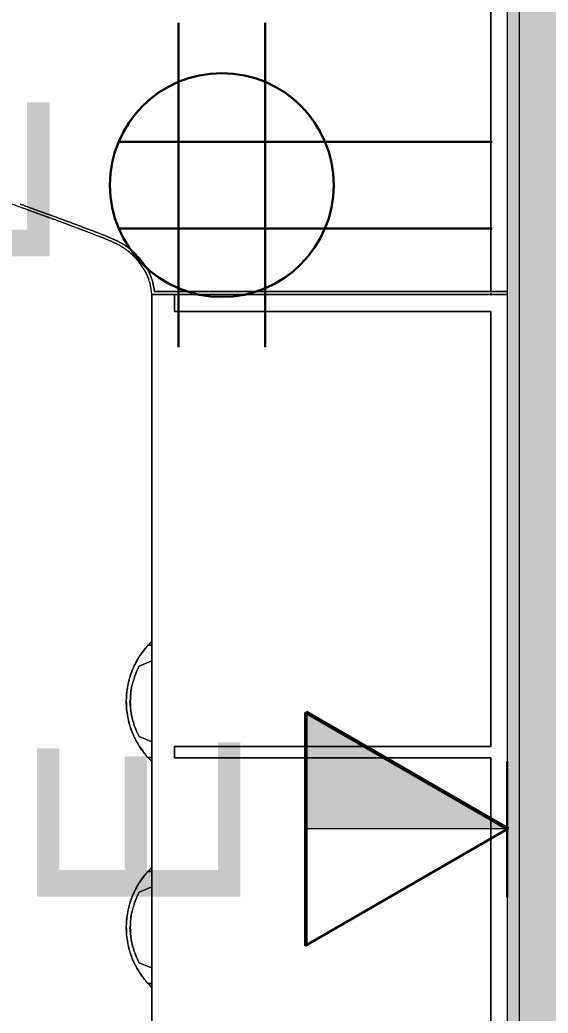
# Model space of a CAD drawing. Header units: inches. Extents: x 385 to 2249, y -1773 to -36.
# Drawn here: x 1788.08 to 1811.45, y -1686.05 to -1642.12 of the extents above; entities that cross this region are included whole.
import ezdxf

# ---------------------------------------------------------------- set-up
doc = ezdxf.new("R2010")
doc.units = ezdxf.units.IN
doc.header["$MEASUREMENT"] = 0
for name, color, linetype, lineweight in [('A-ANNO-NOTE', 131, 'Continuous', 30), ('A-DETL-THIN', 151, 'Continuous', 9), ('A-WALL-PATT', 111, 'Continuous', 13), ('I-FURN', 30, 'Continuous', 9), ('I-FURN-PNLS', 30, 'Continuous', 9), ('I-WALL', 2, 'Continuous', 13)]:
    doc.layers.add(name, color=color, linetype=linetype, lineweight=lineweight)
doc.styles.add('Swis721 Lt BT', font='swissl.ttf', dxfattribs={"height": 9})

# ---------------------------------------------------------------- blocks, each defined once
blk = doc.blocks.new('Zira Wksta 11 - Type 2-V136-Level 6 POWER _ SIGNAL')
at = {"layer": 'I-FURN'}
for p, q in [((-16, -51.396), (-16, -51.343)), ((-16, -51.343), (-16, -51.386)), ((-16, -51.386), (-16, -51.488)), ((-16, -51.488), (-16, -51.396)), ((-16.173, -51.52), (-16, -51.52)), ((-16, -51.513), (-16.167, -51.513)), ((-16, -51.52), (-16, -51.488)), ((-16, -51.488), (-16, -51.513)), ((-16, -51.52), (-16, -52.209)), ((-16, -51.861), (-16, -51.52)), ((-16.281, -52.325), (-16, -52.209)), ((-16, -52.209), (-16, -51.864)), ((-16.561, -52.441), (-16.281, -52.325)), ((-16.281, -55.675), (-16.561, -55.559)), ((-16, -55.791), (-16.281, -55.675)), ((-16, -56.136), (-16, -55.791)), ((-16, -55.791), (-16, -56.48)), ((-16, -56.48), (-16, -56.139)), ((-16, -56.48), (-16.173, -56.48)), ((-16.167, -56.487), (-16, -56.487)), ((-16, -56.512), (-16, -56.48)), ((-16, -56.487), (-16, -56.512)), ((-16, -56.512), (-16, -56.614)), ((-16, -56.604), (-16, -56.512)), ((-16, -56.657), (-16, -56.604)), ((-16, -56.614), (-16, -56.657)), ((-16, -61.396), (-16, -61.343)), ((-16, -61.343), (-16, -61.386)), ((-16, -61.396), (-16, -61.343)), ((-16, -61.343), (-16, -61.386)), ((-16, -61.386), (-16, -61.488)), ((-16, -61.386), (-16, -61.488)), ((-16, -61.488), (-16, -61.396)), ((-16, -61.488), (-16, -61.396)), ((-16, -61.52), (-16, -61.488)), ((-16, -61.488), (-16, -61.513)), ((-16, -61.52), (-16, -61.488)), ((-16, -61.488), (-16, -61.513)), ((-16.173, -61.52), (-16, -61.52)), ((-16.173, -61.52), (-16, -61.52)), ((-16, -61.513), (-16.167, -61.513)), ((-16, -61.513), (-16.167, -61.513)), ((-16, -61.52), (-16, -62.209)), ((-16, -61.861), (-16, -61.52)), ((-16, -61.52), (-16, -62.209)), ((-16, -61.861), (-16, -61.52)), ((-16, -62.209), (-16, -61.864)), ((-16, -62.209), (-16, -61.864)), ((-16.561, -62.441), (-16.281, -62.325)), ((-16.561, -62.441), (-16.281, -62.325)), ((-16.281, -62.325), (-16, -62.209)), ((-16.281, -62.325), (-16, -62.209)), ((-16.281, -65.675), (-16.561, -65.559)), ((-16.281, -65.675), (-16.561, -65.559)), ((-16, -65.791), (-16.281, -65.675)), ((-16, -65.791), (-16.281, -65.675)), ((-16, -66.136), (-16, -65.791)), ((-16, -65.791), (-16, -66.48)), ((-16, -66.136), (-16, -65.791)), ((-16, -65.791), (-16, -66.48)), ((-16, -66.48), (-16, -66.139)), ((-16, -66.48), (-16, -66.139)), ((-16, -66.48), (-16.173, -66.48)), ((-16, -66.48), (-16.173, -66.48)), ((-16.167, -66.487), (-16, -66.487)), ((-16.167, -66.487), (-16, -66.487)), ((-16, -66.512), (-16, -66.48)), ((-16, -66.512), (-16, -66.48)), ((-16, -66.487), (-16, -66.512)), ((-16, -66.487), (-16, -66.512)), ((-16, -66.512), (-16, -66.614)), ((-16, -66.604), (-16, -66.512)), ((-16, -66.512), (-16, -66.614)), ((-16, -66.604), (-16, -66.512)), ((-16, -66.657), (-16, -66.604)), ((-16, -66.657), (-16, -66.604)), ((-16, -66.614), (-16, -66.657)), ((-16, -66.614), (-16, -66.657))]:
    blk.add_line(p, q, dxfattribs=at)
at = {"layer": 'I-FURN', "flags": 128}
for points in [[(-16, -52.209), (-16.281, -52.325), (-16.561, -52.441)], [(-16.561, -55.559), (-16.281, -55.675), (-16, -55.791)], [(-16, -62.209), (-16.281, -62.325), (-16.561, -62.441)], [(-16, -62.209), (-16.281, -62.325), (-16.561, -62.441)], [(-16.561, -65.559), (-16.281, -65.675), (-16, -65.791)], [(-16.561, -65.559), (-16.281, -65.675), (-16, -65.791)]]:
    blk.add_lwpolyline(points, dxfattribs=at)
at = {"layer": 'I-FURN'}
for centre, start, end in [((-13.447, -54), 137.0289, 137.7029), ((-13.447, -54), 137.0385, 137.567), ((-13.447, -54), 222.2971, 222.9711), ((-13.447, -54), 222.433, 222.9615), ((-13.447, -64), 137.0289, 137.7029), ((-13.447, -64), 137.0289, 137.7029), ((-13.447, -64), 137.0385, 137.567), ((-13.447, -64), 137.0385, 137.567), ((-13.447, -64), 222.2971, 222.9711), ((-13.447, -64), 222.2971, 222.9711), ((-13.447, -64), 222.433, 222.9615), ((-13.447, -64), 222.433, 222.9615)]:
    blk.add_arc(centre, 3.685, start, end, dxfattribs=at)
for points in [[(-16.055, -51.396), (-16.069, -51.411), (-16.099, -51.441), (-16.129, -51.472), (-16.144, -51.488)], [(-16.143, -51.488), (-16.132, -51.476), (-16.11, -51.453), (-16.077, -51.418), (-16.055, -51.397), (-16.045, -51.386)], [(-16.167, -51.513), (-16.303, -51.662), (-16.427, -51.822), (-16.537, -51.992)], [(-16.586, -52.069), (-16.616, -52.118), (-16.644, -52.167), (-16.672, -52.217)], [(-16.561, -52.441), (-16.732, -52.759), (-16.969, -53.451), (-16.969, -54.55), (-16.732, -55.242), (-16.561, -55.559)], [(-16.894, -52.698), (-16.912, -52.745), (-16.929, -52.792), (-16.944, -52.84)], [(-16.856, -52.602), (-16.867, -52.627), (-16.877, -52.653), (-16.887, -52.679)], [(-16.778, -52.936), (-16.719, -52.766), (-16.647, -52.6), (-16.561, -52.441)], [(-16.91, -53.461), (-16.881, -53.283), (-16.822, -53.113), (-16.757, -52.945)], [(-17.075, -53.356), (-17.083, -53.398), (-17.09, -53.44), (-17.096, -53.483)], [(-17.049, -53.22), (-17.056, -53.256), (-17.064, -53.293), (-17.071, -53.329)], [(-16.955, -54), (-16.955, -53.819), (-16.949, -53.636), (-16.91, -53.461)], [(-17.129, -53.865), (-17.133, -53.955), (-17.132, -54.045), (-17.127, -54.134)], [(-16.91, -54.539), (-16.94, -54.361), (-16.965, -54.178), (-16.971, -53.996)], [(-17.129, -54.135), (-17.125, -54.263), (-17.111, -54.39), (-17.092, -54.516)], [(-17.095, -54.517), (-17.089, -54.56), (-17.082, -54.602), (-17.075, -54.644)], [(-17.07, -54.67), (-17.064, -54.707), (-17.056, -54.743), (-17.048, -54.78)], [(-16.778, -55.064), (-16.836, -54.893), (-16.875, -54.718), (-16.91, -54.539)], [(-16.945, -55.16), (-16.929, -55.208), (-16.913, -55.255), (-16.896, -55.303)], [(-16.887, -55.321), (-16.877, -55.347), (-16.867, -55.372), (-16.857, -55.398)], [(-16.561, -55.559), (-16.647, -55.4), (-16.719, -55.234), (-16.778, -55.064)], [(-16.672, -55.783), (-16.645, -55.833), (-16.614, -55.881), (-16.582, -55.928)], [(-16.537, -56.008), (-16.427, -56.178), (-16.303, -56.338), (-16.167, -56.487)], [(-16.144, -56.512), (-16.129, -56.528), (-16.099, -56.559), (-16.069, -56.589), (-16.055, -56.604)], [(-16.045, -56.614), (-16.055, -56.603), (-16.077, -56.582), (-16.11, -56.547), (-16.132, -56.524), (-16.143, -56.512)], [(-16.055, -61.396), (-16.069, -61.411), (-16.099, -61.441), (-16.129, -61.472), (-16.144, -61.488)], [(-16.055, -61.396), (-16.069, -61.411), (-16.099, -61.441), (-16.129, -61.472), (-16.144, -61.488)], [(-16.143, -61.488), (-16.132, -61.476), (-16.11, -61.453), (-16.077, -61.418), (-16.055, -61.397), (-16.045, -61.386)], [(-16.143, -61.488), (-16.132, -61.476), (-16.11, -61.453), (-16.077, -61.418), (-16.055, -61.397), (-16.045, -61.386)], [(-16.167, -61.513), (-16.303, -61.662), (-16.427, -61.822), (-16.537, -61.992)], [(-16.167, -61.513), (-16.303, -61.662), (-16.427, -61.822), (-16.537, -61.992)], [(-16.586, -62.069), (-16.616, -62.118), (-16.644, -62.167), (-16.672, -62.217)], [(-16.586, -62.069), (-16.616, -62.118), (-16.644, -62.167), (-16.672, -62.217)], [(-16.561, -62.441), (-16.732, -62.759), (-16.969, -63.451), (-16.969, -64.55), (-16.732, -65.242), (-16.561, -65.559)], [(-16.561, -62.441), (-16.732, -62.759), (-16.969, -63.451), (-16.969, -64.55), (-16.732, -65.242), (-16.561, -65.559)], [(-16.894, -62.698), (-16.912, -62.745), (-16.929, -62.792), (-16.944, -62.84)], [(-16.894, -62.698), (-16.912, -62.745), (-16.929, -62.792), (-16.944, -62.84)], [(-16.856, -62.602), (-16.867, -62.627), (-16.877, -62.653), (-16.887, -62.679)], [(-16.856, -62.602), (-16.867, -62.627), (-16.877, -62.653), (-16.887, -62.679)], [(-16.778, -62.936), (-16.719, -62.766), (-16.647, -62.6), (-16.561, -62.441)], [(-16.778, -62.936), (-16.719, -62.766), (-16.647, -62.6), (-16.561, -62.441)], [(-17.049, -63.22), (-17.056, -63.256), (-17.064, -63.293), (-17.071, -63.329)], [(-17.049, -63.22), (-17.056, -63.256), (-17.064, -63.293), (-17.071, -63.329)], [(-16.91, -63.461), (-16.881, -63.283), (-16.822, -63.113), (-16.757, -62.945)], [(-16.91, -63.461), (-16.881, -63.283), (-16.822, -63.113), (-16.757, -62.945)], [(-17.075, -63.356), (-17.083, -63.398), (-17.09, -63.44), (-17.096, -63.483)], [(-17.075, -63.356), (-17.083, -63.398), (-17.09, -63.44), (-17.096, -63.483)], [(-16.955, -64), (-16.955, -63.819), (-16.949, -63.636), (-16.91, -63.461)], [(-16.955, -64), (-16.955, -63.819), (-16.949, -63.636), (-16.91, -63.461)], [(-17.129, -63.865), (-17.133, -63.955), (-17.132, -64.045), (-17.127, -64.134)], [(-17.129, -63.865), (-17.133, -63.955), (-17.132, -64.045), (-17.127, -64.134)], [(-17.129, -64.135), (-17.125, -64.263), (-17.111, -64.39), (-17.092, -64.516)], [(-17.129, -64.135), (-17.125, -64.263), (-17.111, -64.39), (-17.092, -64.516)], [(-16.91, -64.539), (-16.94, -64.361), (-16.965, -64.178), (-16.971, -63.996)], [(-16.91, -64.539), (-16.94, -64.361), (-16.965, -64.178), (-16.971, -63.996)], [(-17.095, -64.517), (-17.089, -64.56), (-17.082, -64.602), (-17.075, -64.644)], [(-17.095, -64.517), (-17.089, -64.56), (-17.082, -64.602), (-17.075, -64.644)], [(-16.778, -65.064), (-16.836, -64.893), (-16.875, -64.718), (-16.91, -64.539)], [(-16.778, -65.064), (-16.836, -64.893), (-16.875, -64.718), (-16.91, -64.539)], [(-17.07, -64.67), (-17.064, -64.707), (-17.056, -64.743), (-17.048, -64.78)], [(-17.07, -64.67), (-17.064, -64.707), (-17.056, -64.743), (-17.048, -64.78)], [(-16.945, -65.16), (-16.929, -65.208), (-16.913, -65.255), (-16.896, -65.303)], [(-16.945, -65.16), (-16.929, -65.208), (-16.913, -65.255), (-16.896, -65.303)], [(-16.887, -65.321), (-16.877, -65.347), (-16.867, -65.372), (-16.857, -65.398)], [(-16.887, -65.321), (-16.877, -65.347), (-16.867, -65.372), (-16.857, -65.398)], [(-16.561, -65.559), (-16.647, -65.4), (-16.719, -65.234), (-16.778, -65.064)], [(-16.561, -65.559), (-16.647, -65.4), (-16.719, -65.234), (-16.778, -65.064)], [(-16.672, -65.783), (-16.645, -65.833), (-16.614, -65.881), (-16.582, -65.928)], [(-16.672, -65.783), (-16.645, -65.833), (-16.614, -65.881), (-16.582, -65.928)], [(-16.537, -66.008), (-16.427, -66.178), (-16.303, -66.338), (-16.167, -66.487)], [(-16.537, -66.008), (-16.427, -66.178), (-16.303, -66.338), (-16.167, -66.487)], [(-16.144, -66.512), (-16.129, -66.528), (-16.099, -66.559), (-16.069, -66.589), (-16.055, -66.604)], [(-16.144, -66.512), (-16.129, -66.528), (-16.099, -66.559), (-16.069, -66.589), (-16.055, -66.604)], [(-16.045, -66.614), (-16.055, -66.603), (-16.077, -66.582), (-16.11, -66.547), (-16.132, -66.524), (-16.143, -66.512)], [(-16.045, -66.614), (-16.055, -66.603), (-16.077, -66.582), (-16.11, -66.547), (-16.132, -66.524), (-16.143, -66.512)]]:
    blk.add_open_spline(points, degree=3, dxfattribs=at)
for points, knots in [([(-16, -51.343), (-16.001, -51.343), (-16.002, -51.344), (-16.004, -51.347), (-16.007, -51.349), (-16.009, -51.351), (-16.012, -51.355), (-16.016, -51.358), (-16.019, -51.361), (-16.023, -51.365), (-16.027, -51.369), (-16.032, -51.373), (-16.041, -51.382), (-16.048, -51.39), (-16.055, -51.396)], [0, 0, 0, 0, 0.125, 0.1875, 0.25, 0.3125, 0.375, 0.4375, 0.5, 0.5625, 0.625, 0.6875, 0.75, 1, 1, 1, 1]), ([(-16.045, -51.386), (-16.039, -51.381), (-16.031, -51.373), (-16.021, -51.363), (-16.016, -51.358), (-16.012, -51.354), (-16.009, -51.351), (-16.007, -51.349), (-16.004, -51.347), (-16.003, -51.345), (-16.001, -51.344), (-16, -51.343), (-16, -51.343)], [0, 0, 0, 0, 0.25, 0.375, 0.5, 0.5625, 0.625, 0.6875, 0.75, 0.8125, 0.875, 1, 1, 1, 1]), ([(-16.173, -56.48), (-16.325, -56.313), (-16.599, -55.95), (-16.903, -55.339), (-17.09, -54.681), (-17.174, -53.773), (-17.004, -52.864), (-16.598, -52.05), (-16.325, -51.687), (-16.173, -51.52)], [0, 0, 0, 0, 0.125, 0.25, 0.375, 0.5, 0.75, 0.875, 1, 1, 1, 1]), ([(-16.672, -52.217), (-16.727, -52.317), (-16.79, -52.445), (-16.846, -52.576), (-16.856, -52.602)], [0.15929421, 0.15929421, 0.15929421, 0.15929421, 0.22222222, 0.23760808, 0.23760808, 0.23760808, 0.23760808]), ([(-16.945, -52.84), (-16.973, -52.925), (-17.009, -53.051), (-17.04, -53.179), (-17.049, -53.22)], [0.28408999, 0.28408999, 0.28408999, 0.28408999, 0.33333333, 0.35626869, 0.35626869, 0.35626869, 0.35626869]), ([(-17.096, -53.482), (-17.106, -53.554), (-17.12, -53.681), (-17.127, -53.808), (-17.128, -53.864)], [0.40506916, 0.40506916, 0.40506916, 0.40506916, 0.44444444, 0.47528072, 0.47528072, 0.47528072, 0.47528072]), ([(-17.049, -54.78), (-17.04, -54.821), (-17.009, -54.948), (-16.976, -55.077), (-16.951, -55.163)], [0.6437238, 0.6437238, 0.6437238, 0.6437238, 0.66666667, 0.71588521, 0.71588521, 0.71588521, 0.71588521]), ([(-16.857, -55.398), (-16.808, -55.517), (-16.751, -55.649), (-16.678, -55.77), (-16.671, -55.782)], [0.76237976, 0.76237976, 0.76237976, 0.76237976, 0.83333333, 0.84063549, 0.84063549, 0.84063549, 0.84063549]), ([(-16.055, -56.604), (-16.048, -56.61), (-16.039, -56.619), (-16.029, -56.629), (-16.023, -56.635), (-16.019, -56.639), (-16.016, -56.642), (-16.012, -56.645), (-16.009, -56.649), (-16.007, -56.651), (-16.004, -56.653), (-16.002, -56.656), (-16.001, -56.657), (-16, -56.657)], [0, 0, 0, 0, 0.25, 0.375, 0.4375, 0.5, 0.5625, 0.625, 0.6875, 0.75, 0.8125, 0.875, 1, 1, 1, 1]), ([(-16, -56.657), (-16, -56.657), (-16.001, -56.656), (-16.003, -56.655), (-16.004, -56.653), (-16.007, -56.651), (-16.009, -56.649), (-16.012, -56.646), (-16.015, -56.643), (-16.018, -56.64), (-16.021, -56.637), (-16.025, -56.633), (-16.032, -56.626), (-16.039, -56.619), (-16.045, -56.614)], [0, 0, 0, 0, 0.125, 0.1875, 0.25, 0.3125, 0.375, 0.4375, 0.5, 0.5625, 0.625, 0.6875, 0.75, 1, 1, 1, 1]), ([(-16, -61.343), (-16.001, -61.343), (-16.002, -61.344), (-16.004, -61.347), (-16.007, -61.349), (-16.009, -61.351), (-16.012, -61.355), (-16.016, -61.358), (-16.019, -61.361), (-16.023, -61.365), (-16.027, -61.369), (-16.032, -61.373), (-16.041, -61.382), (-16.048, -61.39), (-16.055, -61.396)], [0, 0, 0, 0, 0.125, 0.1875, 0.25, 0.3125, 0.375, 0.4375, 0.5, 0.5625, 0.625, 0.6875, 0.75, 1, 1, 1, 1]), ([(-16, -61.343), (-16.001, -61.343), (-16.002, -61.344), (-16.004, -61.347), (-16.007, -61.349), (-16.009, -61.351), (-16.012, -61.355), (-16.016, -61.358), (-16.019, -61.361), (-16.023, -61.365), (-16.027, -61.369), (-16.032, -61.373), (-16.041, -61.382), (-16.048, -61.39), (-16.055, -61.396)], [0, 0, 0, 0, 0.125, 0.1875, 0.25, 0.3125, 0.375, 0.4375, 0.5, 0.5625, 0.625, 0.6875, 0.75, 1, 1, 1, 1]), ([(-16.045, -61.386), (-16.039, -61.381), (-16.031, -61.373), (-16.021, -61.363), (-16.016, -61.358), (-16.012, -61.354), (-16.009, -61.351), (-16.007, -61.349), (-16.004, -61.347), (-16.003, -61.345), (-16.001, -61.344), (-16, -61.343), (-16, -61.343)], [0, 0, 0, 0, 0.25, 0.375, 0.5, 0.5625, 0.625, 0.6875, 0.75, 0.8125, 0.875, 1, 1, 1, 1]), ([(-16.045, -61.386), (-16.039, -61.381), (-16.031, -61.373), (-16.021, -61.363), (-16.016, -61.358), (-16.012, -61.354), (-16.009, -61.351), (-16.007, -61.349), (-16.004, -61.347), (-16.003, -61.345), (-16.001, -61.344), (-16, -61.343), (-16, -61.343)], [0, 0, 0, 0, 0.25, 0.375, 0.5, 0.5625, 0.625, 0.6875, 0.75, 0.8125, 0.875, 1, 1, 1, 1]), ([(-16.173, -66.48), (-16.325, -66.313), (-16.599, -65.95), (-16.903, -65.339), (-17.09, -64.681), (-17.174, -63.773), (-17.004, -62.864), (-16.598, -62.05), (-16.325, -61.687), (-16.173, -61.52)], [0, 0, 0, 0, 0.125, 0.25, 0.375, 0.5, 0.75, 0.875, 1, 1, 1, 1]), ([(-16.173, -66.48), (-16.325, -66.313), (-16.599, -65.95), (-16.903, -65.339), (-17.09, -64.681), (-17.174, -63.773), (-17.004, -62.864), (-16.598, -62.05), (-16.325, -61.687), (-16.173, -61.52)], [0, 0, 0, 0, 0.125, 0.25, 0.375, 0.5, 0.75, 0.875, 1, 1, 1, 1]), ([(-16.672, -62.217), (-16.727, -62.317), (-16.79, -62.445), (-16.846, -62.576), (-16.856, -62.602)], [0.15929421, 0.15929421, 0.15929421, 0.15929421, 0.22222222, 0.23760808, 0.23760808, 0.23760808, 0.23760808]), ([(-16.672, -62.217), (-16.727, -62.317), (-16.79, -62.445), (-16.846, -62.576), (-16.856, -62.602)], [0.15929421, 0.15929421, 0.15929421, 0.15929421, 0.22222222, 0.23760808, 0.23760808, 0.23760808, 0.23760808]), ([(-16.945, -62.84), (-16.973, -62.925), (-17.009, -63.051), (-17.04, -63.179), (-17.049, -63.22)], [0.28408999, 0.28408999, 0.28408999, 0.28408999, 0.33333333, 0.35626869, 0.35626869, 0.35626869, 0.35626869]), ([(-16.945, -62.84), (-16.973, -62.925), (-17.009, -63.051), (-17.04, -63.179), (-17.049, -63.22)], [0.28408999, 0.28408999, 0.28408999, 0.28408999, 0.33333333, 0.35626869, 0.35626869, 0.35626869, 0.35626869]), ([(-17.096, -63.482), (-17.106, -63.554), (-17.12, -63.681), (-17.127, -63.808), (-17.128, -63.864)], [0.40506916, 0.40506916, 0.40506916, 0.40506916, 0.44444444, 0.47528072, 0.47528072, 0.47528072, 0.47528072]), ([(-17.096, -63.482), (-17.106, -63.554), (-17.12, -63.681), (-17.127, -63.808), (-17.128, -63.864)], [0.40506916, 0.40506916, 0.40506916, 0.40506916, 0.44444444, 0.47528072, 0.47528072, 0.47528072, 0.47528072]), ([(-17.049, -64.78), (-17.04, -64.821), (-17.009, -64.948), (-16.976, -65.077), (-16.951, -65.163)], [0.6437238, 0.6437238, 0.6437238, 0.6437238, 0.66666667, 0.71588521, 0.71588521, 0.71588521, 0.71588521]), ([(-17.049, -64.78), (-17.04, -64.821), (-17.009, -64.948), (-16.976, -65.077), (-16.951, -65.163)], [0.6437238, 0.6437238, 0.6437238, 0.6437238, 0.66666667, 0.71588521, 0.71588521, 0.71588521, 0.71588521]), ([(-16.857, -65.398), (-16.808, -65.517), (-16.751, -65.649), (-16.678, -65.77), (-16.671, -65.782)], [0.76237976, 0.76237976, 0.76237976, 0.76237976, 0.83333333, 0.84063549, 0.84063549, 0.84063549, 0.84063549]), ([(-16.857, -65.398), (-16.808, -65.517), (-16.751, -65.649), (-16.678, -65.77), (-16.671, -65.782)], [0.76237976, 0.76237976, 0.76237976, 0.76237976, 0.83333333, 0.84063549, 0.84063549, 0.84063549, 0.84063549]), ([(-16.055, -66.604), (-16.048, -66.61), (-16.039, -66.619), (-16.029, -66.629), (-16.023, -66.635), (-16.019, -66.639), (-16.016, -66.642), (-16.012, -66.645), (-16.009, -66.649), (-16.007, -66.651), (-16.004, -66.653), (-16.002, -66.656), (-16.001, -66.657), (-16, -66.657)], [0, 0, 0, 0, 0.25, 0.375, 0.4375, 0.5, 0.5625, 0.625, 0.6875, 0.75, 0.8125, 0.875, 1, 1, 1, 1]), ([(-16.055, -66.604), (-16.048, -66.61), (-16.039, -66.619), (-16.029, -66.629), (-16.023, -66.635), (-16.019, -66.639), (-16.016, -66.642), (-16.012, -66.645), (-16.009, -66.649), (-16.007, -66.651), (-16.004, -66.653), (-16.002, -66.656), (-16.001, -66.657), (-16, -66.657)], [0, 0, 0, 0, 0.25, 0.375, 0.4375, 0.5, 0.5625, 0.625, 0.6875, 0.75, 0.8125, 0.875, 1, 1, 1, 1]), ([(-16, -66.657), (-16, -66.657), (-16.001, -66.656), (-16.003, -66.655), (-16.004, -66.653), (-16.007, -66.651), (-16.009, -66.649), (-16.012, -66.646), (-16.015, -66.643), (-16.018, -66.64), (-16.021, -66.637), (-16.025, -66.633), (-16.032, -66.626), (-16.039, -66.619), (-16.045, -66.614)], [0, 0, 0, 0, 0.125, 0.1875, 0.25, 0.3125, 0.375, 0.4375, 0.5, 0.5625, 0.625, 0.6875, 0.75, 1, 1, 1, 1]), ([(-16, -66.657), (-16, -66.657), (-16.001, -66.656), (-16.003, -66.655), (-16.004, -66.653), (-16.007, -66.651), (-16.009, -66.649), (-16.012, -66.646), (-16.015, -66.643), (-16.018, -66.64), (-16.021, -66.637), (-16.025, -66.633), (-16.032, -66.626), (-16.039, -66.619), (-16.045, -66.614)], [0, 0, 0, 0, 0.125, 0.1875, 0.25, 0.3125, 0.375, 0.4375, 0.5, 0.5625, 0.625, 0.6875, 0.75, 1, 1, 1, 1])]:
    blk.add_open_spline(points, degree=3, knots=knots, dxfattribs=at)
at = {"layer": 'I-FURN-PNLS'}
for p, q in [((-1, -1.82), (-1, -35.876)), ((-1, -35.876), (-1, -18.5)), ((-0.29, -36), (-16, -36)), ((-16, -36), (-16, -72)), ((-16, -36), (-16, -72)), ((-0.29, -36), (-16, -36)), ((-16, -36), (-0.29, -36)), ((-16, -72), (-16, -36)), ((-0.29, -36), (-16, -36)), ((-16, -36), (-0.29, -36)), ((-0.29, -36), (-16, -36)), ((-15.887, -35.875), (-0.29, -35.875)), ((-0.29, -35.875), (-15.887, -35.875)), ((-0.29, -36), (-15, -36)), ((-15, -36), (-15, -36.75)), ((-15, -36.75), (-15, -36)), ((-15, -36), (-1, -36)), ((-1, -35.95), (-1, -36)), ((-1, -36), (-1, -35.95)), ((-1, -36), (-0.29, -36)), ((-1, -36), (-0.29, -36)), ((-0.29, -36), (-1, -36)), ((-15, -36.75), (-1, -36.75)), ((-1, -36.75), (-15, -36.75)), ((-1, -36.75), (-1, -56)), ((-1, -56), (-1, -36.75)), ((-1, -56), (-15, -56)), ((-15, -56), (-15, -56.5)), ((-15, -56.5), (-15, -56)), ((-15, -56), (-1, -56)), ((-15, -56.5), (-1, -56.5)), ((-1, -56.5), (-15, -56.5)), ((-1, -56.5), (-1, -71.25)), ((-1, -71.25), (-1, -56.5))]:
    blk.add_line(p, q, dxfattribs=at)
for points, knots in [([(-16, -36), (-16.014, -35.849), (-16.048, -35.634), (-16.111, -35.404), (-16.153, -35.278), (-16.188, -35.187), (-16.227, -35.099), (-16.286, -34.984), (-16.37, -34.849), (-16.46, -34.723), (-16.531, -34.629), (-16.583, -34.561), (-16.633, -34.497), (-16.702, -34.416), (-16.788, -34.323), (-16.875, -34.239), (-16.945, -34.175), (-16.998, -34.129), (-17.05, -34.085), (-17.119, -34.031), (-17.206, -33.969), (-17.294, -33.913), (-17.366, -33.87), (-17.42, -33.838), (-17.474, -33.808), (-17.547, -33.769), (-17.639, -33.725), (-17.752, -33.675), (-17.868, -33.624), (-17.987, -33.574), (-18.108, -33.525), (-18.233, -33.476), (-18.488, -33.376), (-18.895, -33.217), (-19.48, -32.997), (-20.103, -32.767), (-20.757, -32.528), (-21.436, -32.281), (-22.135, -32.026), (-22.85, -31.766), (-23.578, -31.503), (-24.313, -31.236), (-25.053, -30.97), (-25.793, -30.704), (-26.53, -30.441), (-27.26, -30.183), (-27.979, -29.93), (-28.687, -29.681), (-29.382, -29.436), (-30.061, -29.195), (-30.724, -28.958), (-31.368, -28.724), (-31.991, -28.494), (-32.595, -28.265), (-33.196, -28.037), (-33.806, -27.806), (-34.441, -27.57), (-35.002, -27.369), (-35.478, -27.202), (-35.787, -27.096), (-36.043, -27.01), (-36.239, -26.943), (-36.44, -26.877), (-36.645, -26.816), (-36.855, -26.756), (-37.069, -26.696), (-37.288, -26.641), (-37.511, -26.595), (-37.739, -26.555), (-37.972, -26.519), (-38.21, -26.491), (-38.452, -26.476), (-38.7, -26.472), (-39.036, -26.476), (-39.469, -26.515), (-40.008, -26.628), (-40.382, -26.739), (-40.572, -26.805)], [-1, -1, -1, -1, -0.986486, -0.97973, -0.976351, -0.972973, -0.969595, -0.966216, -0.959459, -0.952703, -0.949324, -0.945946, -0.942568, -0.939189, -0.932432, -0.925676, -0.922297, -0.918919, -0.915541, -0.912162, -0.905405, -0.898649, -0.89527, -0.891892, -0.888514, -0.885135, -0.878378, -0.871622, -0.864865, -0.858108, -0.851351, -0.844595, -0.837838, -0.810811, -0.783784, -0.756757, -0.72973, -0.702703, -0.675676, -0.648649, -0.621622, -0.594595, -0.567568, -0.540541, -0.513514, -0.486486, -0.459459, -0.432432, -0.405405, -0.378378, -0.351351, -0.324324, -0.297297, -0.27027, -0.243243, -0.216216, -0.189189, -0.162162, -0.148649, -0.135135, -0.128378, -0.121622, -0.114865, -0.108108, -0.101351, -0.094595, -0.087838, -0.081081, -0.074324, -0.067568, -0.060811, -0.054054, -0.047297, -0.040541, -0.027027, -0.013514, 0, 0, 0, 0]), ([(-21.834, -32.003), (-21.818, -32.009), (-21.533, -32.112), (-20.986, -32.311), (-20.219, -32.591), (-19.492, -32.859), (-18.926, -33.072), (-18.503, -33.235), (-18.25, -33.335), (-18.059, -33.41), (-17.918, -33.467), (-17.8, -33.516), (-17.71, -33.557), (-17.622, -33.596), (-17.512, -33.647), (-17.381, -33.715), (-17.294, -33.766), (-17.253, -33.792)], [-0.3142903, -0.3142903, -0.3142903, -0.3142903, -0.3125308, -0.2812777, -0.2500246, -0.2187715, -0.1875185, -0.1718919, -0.1562654, -0.1484521, -0.1406388, -0.1328256, -0.1289189, -0.1250123, -0.117199, -0.1093858, -0.101749, -0.101749, -0.101749, -0.101749]), ([(-17.693, -33.564), (-17.699, -33.562), (-17.727, -33.549), (-17.8, -33.516), (-17.918, -33.467), (-18.059, -33.41), (-18.25, -33.335), (-18.503, -33.235), (-18.926, -33.072), (-19.492, -32.859), (-20.219, -32.591), (-20.986, -32.311), (-21.533, -32.112), (-21.818, -32.009), (-21.834, -32.003)], [0.12792, 0.12792, 0.12792, 0.12792, 0.1289189, 0.1328256, 0.1406388, 0.1484521, 0.1562654, 0.1718919, 0.1875185, 0.2187715, 0.2500246, 0.2812777, 0.3125308, 0.3142903, 0.3142903, 0.3142903, 0.3142903]), ([(-18.316, -33.443), (-18.387, -33.415), (-18.545, -33.353), (-18.886, -33.222), (-19.354, -33.044), (-19.953, -32.823), (-20.582, -32.592), (-21.21, -32.363), (-21.631, -32.21), (-21.83, -32.138)], [0.1597861, 0.1597861, 0.1597861, 0.1597861, 0.1710526, 0.1842105, 0.2105263, 0.2368421, 0.2631579, 0.2894737, 0.3125, 0.3125, 0.3125, 0.3125]), ([(-18.867, -33.229), (-18.867, -33.229), (-19.084, -33.147), (-19.535, -32.977), (-20.02, -32.798), (-20.268, -32.707)], [0.1875, 0.1875, 0.1875, 0.1875, 0.18751846, 0.21877154, 0.25, 0.25, 0.25, 0.25]), ([(-18.324, -33.44), (-18.398, -33.411), (-18.574, -33.342), (-18.757, -33.271), (-18.865, -33.23)], [0.16020038, 0.16020038, 0.16020038, 0.16020038, 0.17189192, 0.18737705, 0.18737705, 0.18737705, 0.18737705]), ([(-17.696, -33.701), (-17.714, -33.692), (-17.751, -33.676), (-17.807, -33.65), (-17.864, -33.625), (-17.94, -33.593), (-18.038, -33.553), (-18.157, -33.506), (-18.245, -33.472), (-18.292, -33.453), (-18.299, -33.45)], [0.125, 0.125, 0.125, 0.125, 0.12828947, 0.13157895, 0.13486842, 0.13815789, 0.14473684, 0.15131579, 0.15789474, 0.1588822, 0.1588822, 0.1588822, 0.1588822]), ([(-17.696, -33.7), (-17.718, -33.691), (-17.761, -33.671), (-17.851, -33.631), (-17.965, -33.583), (-18.104, -33.527), (-18.216, -33.483), (-18.281, -33.457), (-18.297, -33.451)], [0.12501504, 0.12501504, 0.12501504, 0.12501504, 0.12891894, 0.13282558, 0.14063885, 0.14845212, 0.15626539, 0.15881843, 0.15881843, 0.15881843, 0.15881843]), ([(-17.253, -33.792), (-17.294, -33.766), (-17.381, -33.715), (-17.512, -33.647), (-17.617, -33.599), (-17.677, -33.572), (-17.693, -33.564)], [0.10174895, 0.10174895, 0.10174895, 0.10174895, 0.10938577, 0.11719904, 0.12501231, 0.12791997, 0.12791997, 0.12791997, 0.12791997]), ([(-16.739, -34.377), (-16.77, -34.344), (-16.841, -34.272), (-16.932, -34.186), (-17.012, -34.116), (-17.093, -34.051), (-17.193, -33.978), (-17.315, -33.9), (-17.44, -33.825), (-17.564, -33.761), (-17.647, -33.723), (-17.688, -33.704)], [0.06436475, 0.06436475, 0.06436475, 0.06436475, 0.07031942, 0.07813269, 0.08203933, 0.08594596, 0.09375923, 0.1015725, 0.10938577, 0.11719904, 0.12456702, 0.12456702, 0.12456702, 0.12456702]), ([(-16.739, -34.377), (-16.746, -34.369), (-16.787, -34.325), (-16.863, -34.25), (-16.948, -34.172), (-17.016, -34.113), (-17.083, -34.059), (-17.168, -33.996), (-17.27, -33.928), (-17.357, -33.875), (-17.427, -33.833), (-17.498, -33.795), (-17.584, -33.752), (-17.654, -33.719), (-17.688, -33.704)], [0.06434993, 0.06434993, 0.06434993, 0.06434993, 0.06578947, 0.07236842, 0.07894737, 0.08223684, 0.08552632, 0.09210526, 0.09868421, 0.10526316, 0.10855263, 0.11184211, 0.11842105, 0.12456461, 0.12456461, 0.12456461, 0.12456461]), ([(-17.223, -33.811), (-17.189, -33.832), (-17.114, -33.881), (-17.017, -33.951), (-16.932, -34.02), (-16.848, -34.094), (-16.744, -34.191), (-16.638, -34.3), (-16.555, -34.395), (-16.493, -34.472), (-16.433, -34.551), (-16.351, -34.662), (-16.269, -34.778), (-16.211, -34.871), (-16.194, -34.899)], [-0.09993766, -0.09993766, -0.09993766, -0.09993766, -0.09375923, -0.08594596, -0.08203933, -0.07813269, -0.07031942, -0.06250615, -0.05859952, -0.05469289, -0.05078625, -0.04687962, -0.03906635, -0.03584002, -0.03584002, -0.03584002, -0.03584002]), ([(-16.194, -34.899), (-16.211, -34.871), (-16.269, -34.778), (-16.351, -34.662), (-16.433, -34.551), (-16.493, -34.472), (-16.555, -34.395), (-16.638, -34.3), (-16.744, -34.191), (-16.848, -34.094), (-16.932, -34.02), (-17.017, -33.951), (-17.114, -33.881), (-17.189, -33.832), (-17.223, -33.811)], [0.03584002, 0.03584002, 0.03584002, 0.03584002, 0.03906635, 0.04687962, 0.05078625, 0.05469289, 0.05859952, 0.06250615, 0.07031942, 0.07813269, 0.08203933, 0.08594596, 0.09375923, 0.09993766, 0.09993766, 0.09993766, 0.09993766]), ([(-16, -36), (-16.013, -35.853), (-16.046, -35.644), (-16.105, -35.419), (-16.146, -35.296), (-16.179, -35.206), (-16.217, -35.119), (-16.274, -35.007), (-16.355, -34.874), (-16.442, -34.75), (-16.502, -34.668), (-16.536, -34.623), (-16.569, -34.578), (-16.61, -34.525), (-16.65, -34.477), (-16.674, -34.449), (-16.68, -34.442)], [0, 0, 0, 0, 0.01315789, 0.01973684, 0.02302632, 0.02631579, 0.02960526, 0.03289474, 0.03947368, 0.04605263, 0.04934211, 0.05098684, 0.05263158, 0.05592105, 0.05921053, 0.06054761, 0.06054761, 0.06054761, 0.06054761]), ([(-16.281, -34.998), (-16.303, -34.96), (-16.365, -34.859), (-16.452, -34.735), (-16.533, -34.626), (-16.601, -34.536), (-16.65, -34.477), (-16.679, -34.443)], [0.03439761, 0.03439761, 0.03439761, 0.03439761, 0.03906635, 0.04687962, 0.05078625, 0.05469289, 0.06048085, 0.06048085, 0.06048085, 0.06048085]), ([(-16.194, -34.899), (-16.171, -34.938), (-16.133, -35.006), (-16.099, -35.078), (-16.086, -35.107)], [-0.035840023, -0.035840023, -0.035840023, -0.035840023, -0.031253077, -0.028175164, -0.028175164, -0.028175164, -0.028175164]), ([(-16.086, -35.107), (-16.099, -35.078), (-16.133, -35.006), (-16.171, -34.938), (-16.194, -34.899)], [0.028175164, 0.028175164, 0.028175164, 0.028175164, 0.031253077, 0.035840023, 0.035840023, 0.035840023, 0.035840023]), ([(-16.086, -35.107), (-16.083, -35.115), (-16.063, -35.16), (-16.017, -35.28), (-15.943, -35.518), (-15.908, -35.739), (-15.89, -35.877)], [-0.02817516, -0.02817516, -0.02817516, -0.02817516, -0.02734644, -0.02343981, -0.01562654, -0.00332304, -0.00332304, -0.00332304, -0.00332304]), ([(-15.887, -35.875), (-15.904, -35.736), (-15.945, -35.519), (-16.017, -35.28), (-16.063, -35.16), (-16.083, -35.115), (-16.086, -35.107)], [0.00332304, 0.00332304, 0.00332304, 0.00332304, 0.01562654, 0.02343981, 0.02734644, 0.02817516, 0.02817516, 0.02817516, 0.02817516]), ([(-16, -36), (-16.016, -35.825), (-16.057, -35.579), (-16.136, -35.319), (-16.178, -35.21), (-16.195, -35.171), (-16.196, -35.167)], [0.00000885, 0.00000885, 0.00000885, 0.00000885, 0.01562654, 0.02343981, 0.02734644, 0.02781126, 0.02781126, 0.02781126, 0.02781126])]:
    blk.add_open_spline(points, degree=3, knots=knots, dxfattribs=at)
for points in [[(-20.27, -32.706), (-20.766, -32.524), (-21.289, -32.334), (-21.828, -32.138)], [(-16.679, -34.443), (-16.69, -34.431), (-16.7, -34.42), (-16.71, -34.409)], [(-16.239, -35.076), (-16.252, -35.05), (-16.266, -35.024), (-16.281, -34.998)], [(-16.196, -35.167), (-16.207, -35.143), (-16.217, -35.12), (-16.229, -35.097)]]:
    blk.add_open_spline(points, degree=3, dxfattribs=at)

msp = doc.modelspace()

# ---------------------------------------------------------------- hatches: boundary and pattern name
at = {"layer": 'A-ANNO-NOTE', "lineweight": 9}
msp.add_hatch(color=256, dxfattribs=at).paths.add_polyline_path([(1809.7, -1677.877), (1800.768, -1672.72), (1800.768, -1677.877)], flags=0)
at = {"layer": 'A-WALL-PATT', "lineweight": 9}
msp.add_hatch(color=7, dxfattribs=at).paths.add_polyline_path([(1809.633, -1719.891), (1813.133, -1719.891), (1813.133, -1571.947), (1809.633, -1571.947), (1809.633, -1717.154)], flags=0)

# ---------------------------------------------------------------- linework, layer by layer
at = {"layer": 'A-ANNO-NOTE'}
for p, q in [((1795.101, -1656.597), (1795.101, -1642.251)), ((1798.933, -1656.597), (1798.933, -1642.251)), ((1808.979, -1647.508), (1792.453, -1647.508)), ((1808.979, -1651.34), (1792.453, -1651.34)), ((1809.633, -1677.916), (1800.7, -1672.759)), ((1800.7, -1683.073), (1800.7, -1672.759)), ((1809.7, -1677.877), (1800.768, -1672.72)), ((1800.768, -1683.034), (1800.768, -1672.72)), ((1809.633, -1674.916), (1809.633, -1680.916)), ((1809.633, -1677.916), (1800.7, -1683.073)), ((1809.7, -1677.877), (1800.768, -1683.034))]:
    msp.add_line(p, q, dxfattribs=at)
at = {"layer": 'A-ANNO-NOTE', "lineweight": 9}
for p, q in [((1809.7, -1677.877), (1800.768, -1672.72)), ((1800.768, -1672.72), (1800.768, -1677.877)), ((1800.768, -1677.877), (1809.7, -1677.877))]:
    msp.add_line(p, q, dxfattribs=at)
at = {"layer": 'A-ANNO-NOTE'}
msp.add_circle((1797.017, -1649.424), 4.95, dxfattribs=at)
at = {"layer": 'A-DETL-THIN'}
msp.add_line((1810.18, -1724.891), (1810.18, -1568.169), dxfattribs=at)
at = {"layer": 'I-WALL', "color": 8, "lineweight": 20}
msp.add_line((1809.633, -1571.947), (1809.633, -1719.891), dxfattribs=at)

# ---------------------------------------------------------------- block references
at = {"layer": 'I-FURN'}
msp.add_blockref('Zira Wksta 11 - Type 2-V136-Level 6 POWER _ SIGNAL', (1809.923, -1618.261), dxfattribs=at)

# ---------------------------------------------------------------- texts
at = {"layer": 'A-ANNO-NOTE', "lineweight": 9, "char_height": 9, "width": 9.393, "attachment_point": 1, "rotation": 90, "style": 'Swis721 Lt BT'}
for insert in [(1780.394, -1653.604), (1788.839, -1681.923)]:
    msp.add_mtext('E', dxfattribs=dict(at, insert=insert))

doc.saveas('drawing.dxf')
